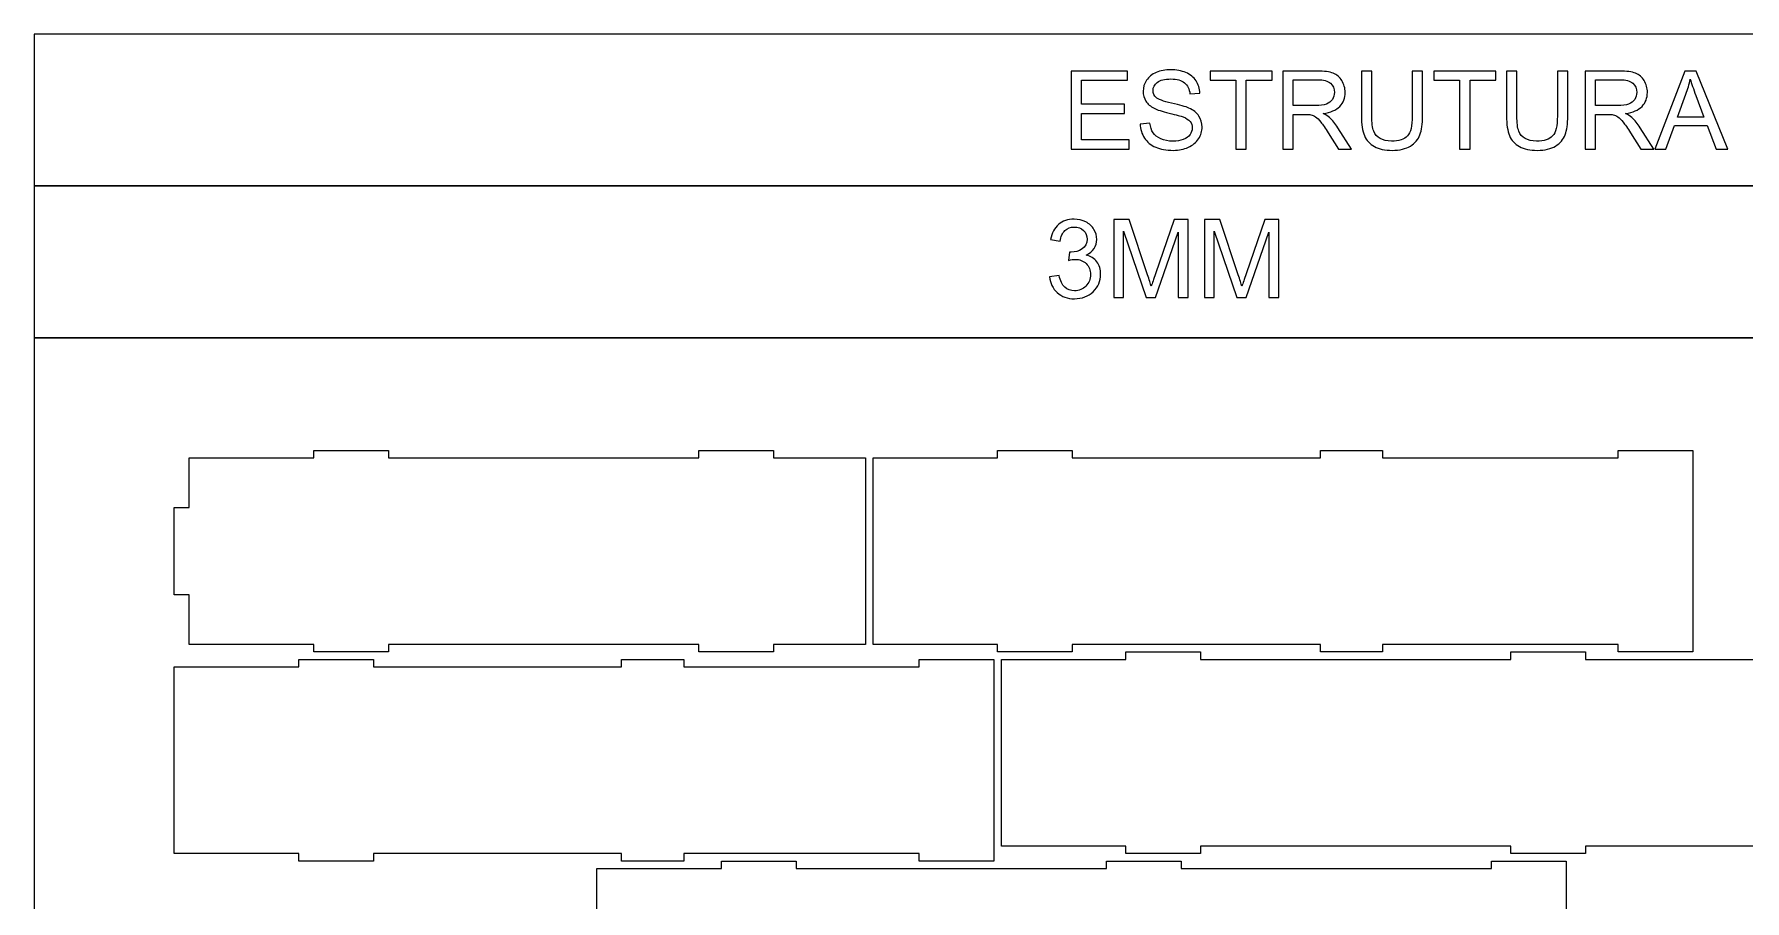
# Model space of a CAD drawing. Header units: millimetres. Extents: x -1108 to 1108, y -396 to 396.
# Drawn here: x 11 to 698, y 48 to 396 of the extents above; entities that cross this region are included whole.
import ezdxf

# ---------------------------------------------------------------- set-up
doc = ezdxf.new("R2010")
doc.units = ezdxf.units.MM
doc.header["$MEASUREMENT"] = 0
doc.layers.add('Camada 1', color=7, linetype='Continuous')

msp = doc.modelspace()

# ---------------------------------------------------------------- linework, layer by layer
at = {"layer": 'Camada 1', "color": 142, "lineweight": 20}
for points in [[(10.5829, 335.2795), (1107.8629, 335.2795), (1107.8629, 396.2405), (10.5829, 396.2405), (10.5829, 335.2795)], [(10.583, 274.3184), (921.5962, 274.3184), (921.5962, 335.2794), (10.583, 335.2794), (10.583, 274.3184)], [(10.583, -396.2406), (921.5962, -396.2406), (921.5962, 274.3184), (10.583, 274.3184), (10.583, -396.2406)]]:
    msp.add_lwpolyline(points, close=True, dxfattribs=at)
at = {"layer": 'Camada 1', "color": 142}
for points, knots in [([(427.2693, 350.1027), (427.2693, 350.1027), (427.2693, 381.4173), (427.2693, 381.4173), (427.2693, 381.4173), (427.2693, 381.4173), (449.8806, 381.4173), (449.8806, 381.4173), (449.8806, 381.4173), (449.8806, 381.4173), (449.8806, 377.7435), (449.8806, 377.7435), (449.8806, 377.7435), (449.8806, 377.7435), (431.4242, 377.7435), (431.4242, 377.7435), (431.4242, 377.7435), (431.4242, 377.7435), (431.4242, 368.1217), (431.4242, 368.1217), (431.4242, 368.1217), (431.4242, 368.1217), (448.6997, 368.1217), (448.6997, 368.1217), (448.6997, 368.1217), (448.6997, 368.1217), (448.6997, 364.4479), (448.6997, 364.4479), (448.6997, 364.4479), (448.6997, 364.4479), (431.4242, 364.4479), (431.4242, 364.4479), (431.4242, 364.4479), (431.4242, 364.4479), (431.4242, 353.7765), (431.4242, 353.7765), (431.4242, 353.7765), (431.4242, 353.7765), (450.6241, 353.7765), (450.6241, 353.7765), (450.6241, 353.7765), (450.6241, 353.7765), (450.6241, 350.1027), (450.6241, 350.1027), (450.6241, 350.1027), (450.6241, 350.1027), (427.2693, 350.1027), (427.2693, 350.1027)], [0, 0, 0, 0, 0.07692308, 0.07692308, 0.07692308, 0.07692308, 0.15384615, 0.15384615, 0.15384615, 0.15384615, 0.23076923, 0.23076923, 0.23076923, 0.23076923, 0.30769231, 0.30769231, 0.30769231, 0.30769231, 0.38461538, 0.38461538, 0.38461538, 0.38461538, 0.46153846, 0.46153846, 0.46153846, 0.46153846, 0.53846154, 0.53846154, 0.53846154, 0.53846154, 0.61538462, 0.61538462, 0.61538462, 0.61538462, 0.69230769, 0.69230769, 0.69230769, 0.69230769, 0.76923077, 0.76923077, 0.76923077, 0.76923077, 0.84615385, 0.84615385, 0.84615385, 0.84615385, 1, 1, 1, 1]), ([(454.9976, 360.1619), (454.9976, 360.1619), (458.8901, 360.5117), (458.8901, 360.5117), (458.8901, 360.5117), (459.0723, 358.9373), (459.5024, 357.6471), (460.1803, 356.6339), (460.1803, 356.6339), (460.8582, 355.628), (461.9078, 354.8116), (463.3292, 354.1847), (463.3292, 354.1847), (464.7506, 353.5651), (466.3543, 353.2517), (468.1329, 353.2517), (468.1329, 353.2517), (469.7146, 353.2517), (471.1069, 353.4849), (472.3169, 353.9587), (472.3169, 353.9587), (473.5269, 354.4325), (474.4235, 355.0813), (475.0139, 355.9049), (475.0139, 355.9049), (475.6043, 356.7286), (475.9032, 357.6252), (475.9032, 358.5874), (475.9032, 358.5874), (475.9032, 359.5641), (475.6189, 360.417), (475.0504, 361.1532), (475.0504, 361.1532), (474.4818, 361.8821), (473.5415, 362.4944), (472.2294, 362.9974), (472.2294, 362.9974), (471.3912, 363.3181), (469.5324, 363.8284), (466.6531, 364.5208), (466.6531, 364.5208), (463.7739, 365.2133), (461.7621, 365.8621), (460.6104, 366.4744), (460.6104, 366.4744), (459.1161, 367.2616), (458.0081, 368.2384), (457.2792, 369.3973), (457.2792, 369.3973), (456.543, 370.5563), (456.1785, 371.8611), (456.1785, 373.2971), (456.1785, 373.2971), (456.1785, 374.8862), (456.6304, 376.3659), (457.527, 377.7362), (457.527, 377.7362), (458.4236, 379.1139), (459.7284, 380.1563), (461.4559, 380.8706), (461.4559, 380.8706), (463.1762, 381.585), (465.0932, 381.9421), (467.1998, 381.9421), (467.1998, 381.9421), (469.5178, 381.9421), (471.5661, 381.5704), (473.3374, 380.8196), (473.3374, 380.8196), (475.1087, 380.0761), (476.4718, 378.9754), (477.4267, 377.5176), (477.4267, 377.5176), (478.3815, 376.067), (478.8918, 374.4196), (478.9647, 372.5827), (478.9647, 372.5827), (478.9647, 372.5827), (474.9848, 372.2766), (474.9848, 372.2766), (474.9848, 372.2766), (474.7734, 374.252), (474.0517, 375.7463), (472.8198, 376.7522), (472.8198, 376.7522), (471.588, 377.7654), (469.7657, 378.2684), (467.3602, 378.2684), (467.3602, 378.2684), (464.8527, 378.2684), (463.0231, 377.8091), (461.8787, 376.8907), (461.8787, 376.8907), (460.7343, 375.9722), (460.1584, 374.8643), (460.1584, 373.5668), (460.1584, 373.5668), (460.1584, 372.4443), (460.5666, 371.5185), (461.3757, 370.7896), (461.3757, 370.7896), (462.1775, 370.068), (464.255, 369.3172), (467.6226, 368.5591), (467.6226, 368.5591), (470.9902, 367.7937), (473.3009, 367.1304), (474.5547, 366.5618), (474.5547, 366.5618), (476.3697, 365.7236), (477.7182, 364.6666), (478.5856, 363.3764), (478.5856, 363.3764), (479.4531, 362.0935), (479.8831, 360.6138), (479.8831, 358.9373), (479.8831, 358.9373), (479.8831, 357.268), (479.4093, 355.7081), (478.4544, 354.2357), (478.4544, 354.2357), (477.4995, 352.7633), (476.1365, 351.6189), (474.3506, 350.8025), (474.3506, 350.8025), (472.5647, 349.9861), (470.5602, 349.5779), (468.3224, 349.5779), (468.3224, 349.5779), (465.4942, 349.5779), (463.1251, 349.9934), (461.2154, 350.817), (461.2154, 350.817), (459.2983, 351.6407), (457.804, 352.8799), (456.7179, 354.5419), (456.7179, 354.5419), (455.6245, 356.1965), (455.0559, 358.0699), (454.9976, 360.1619)], [0, 0, 0, 0, 0.02777778, 0.02777778, 0.02777778, 0.02777778, 0.05555556, 0.05555556, 0.05555556, 0.05555556, 0.08333333, 0.08333333, 0.08333333, 0.08333333, 0.11111111, 0.11111111, 0.11111111, 0.11111111, 0.13888889, 0.13888889, 0.13888889, 0.13888889, 0.16666667, 0.16666667, 0.16666667, 0.16666667, 0.19444444, 0.19444444, 0.19444444, 0.19444444, 0.22222222, 0.22222222, 0.22222222, 0.22222222, 0.25, 0.25, 0.25, 0.25, 0.27777778, 0.27777778, 0.27777778, 0.27777778, 0.30555556, 0.30555556, 0.30555556, 0.30555556, 0.33333333, 0.33333333, 0.33333333, 0.33333333, 0.36111111, 0.36111111, 0.36111111, 0.36111111, 0.38888889, 0.38888889, 0.38888889, 0.38888889, 0.41666667, 0.41666667, 0.41666667, 0.41666667, 0.44444444, 0.44444444, 0.44444444, 0.44444444, 0.47222222, 0.47222222, 0.47222222, 0.47222222, 0.5, 0.5, 0.5, 0.5, 0.52777778, 0.52777778, 0.52777778, 0.52777778, 0.55555556, 0.55555556, 0.55555556, 0.55555556, 0.58333333, 0.58333333, 0.58333333, 0.58333333, 0.61111111, 0.61111111, 0.61111111, 0.61111111, 0.63888889, 0.63888889, 0.63888889, 0.63888889, 0.66666667, 0.66666667, 0.66666667, 0.66666667, 0.69444444, 0.69444444, 0.69444444, 0.69444444, 0.72222222, 0.72222222, 0.72222222, 0.72222222, 0.75, 0.75, 0.75, 0.75, 0.77777778, 0.77777778, 0.77777778, 0.77777778, 0.80555556, 0.80555556, 0.80555556, 0.80555556, 0.83333333, 0.83333333, 0.83333333, 0.83333333, 0.86111111, 0.86111111, 0.86111111, 0.86111111, 0.88888889, 0.88888889, 0.88888889, 0.88888889, 0.91666667, 0.91666667, 0.91666667, 0.91666667, 0.94444444, 0.94444444, 0.94444444, 0.94444444, 1, 1, 1, 1]), ([(493.4849, 350.1027), (493.4849, 350.1027), (493.4849, 377.7435), (493.4849, 377.7435), (493.4849, 377.7435), (493.4849, 377.7435), (483.1633, 377.7435), (483.1633, 377.7435), (483.1633, 377.7435), (483.1633, 377.7435), (483.1633, 381.4173), (483.1633, 381.4173), (483.1633, 381.4173), (483.1633, 381.4173), (507.9613, 381.4173), (507.9613, 381.4173), (507.9613, 381.4173), (507.9613, 381.4173), (507.9613, 377.7435), (507.9613, 377.7435), (507.9613, 377.7435), (507.9613, 377.7435), (497.6398, 377.7435), (497.6398, 377.7435), (497.6398, 377.7435), (497.6398, 377.7435), (497.6398, 350.1027), (497.6398, 350.1027), (497.6398, 350.1027), (497.6398, 350.1027), (493.4849, 350.1027), (493.4849, 350.1027)], [0, 0, 0, 0, 0.11111111, 0.11111111, 0.11111111, 0.11111111, 0.22222222, 0.22222222, 0.22222222, 0.22222222, 0.33333333, 0.33333333, 0.33333333, 0.33333333, 0.44444444, 0.44444444, 0.44444444, 0.44444444, 0.55555556, 0.55555556, 0.55555556, 0.55555556, 0.66666667, 0.66666667, 0.66666667, 0.66666667, 0.77777778, 0.77777778, 0.77777778, 0.77777778, 1, 1, 1, 1]), ([(512.3276, 350.1027), (512.3276, 350.1027), (512.3276, 381.4173), (512.3276, 381.4173), (512.3276, 381.4173), (512.3276, 381.4173), (526.2063, 381.4173), (526.2063, 381.4173), (526.2063, 381.4173), (528.9981, 381.4173), (531.1193, 381.133), (532.5699, 380.5718), (532.5699, 380.5718), (534.0204, 380.0105), (535.1794, 379.0192), (536.0468, 377.5978), (536.0468, 377.5978), (536.9142, 376.1763), (537.3443, 374.6019), (537.3443, 372.8816), (537.3443, 372.8816), (537.3443, 370.6584), (536.6227, 368.785), (535.1867, 367.2616), (535.1867, 367.2616), (533.7507, 365.7381), (531.5348, 364.776), (528.5316, 364.3605), (528.5316, 364.3605), (529.6323, 363.8356), (530.4633, 363.3108), (531.0318, 362.8006), (531.0318, 362.8006), (532.2418, 361.6926), (533.3862, 360.3004), (534.4578, 358.6311), (534.4578, 358.6311), (534.4578, 358.6311), (539.8737, 350.1027), (539.8737, 350.1027), (539.8737, 350.1027), (539.8737, 350.1027), (534.6983, 350.1027), (534.6983, 350.1027), (534.6983, 350.1027), (534.6983, 350.1027), (530.558, 356.6193), (530.558, 356.6193), (530.558, 356.6193), (529.3553, 358.5072), (528.3567, 359.9432), (527.5767, 360.9418), (527.5767, 360.9418), (526.7895, 361.9404), (526.0897, 362.6329), (525.4701, 363.0338), (525.4701, 363.0338), (524.8578, 363.4274), (524.2237, 363.7044), (523.5822, 363.8648), (523.5822, 363.8648), (523.1157, 363.9596), (522.3503, 364.0106), (521.2788, 364.0106), (521.2788, 364.0106), (521.2788, 364.0106), (516.4825, 364.0106), (516.4825, 364.0106), (516.4825, 364.0106), (516.4825, 364.0106), (516.4825, 350.1027), (516.4825, 350.1027), (516.4825, 350.1027), (516.4825, 350.1027), (512.3276, 350.1027), (512.3276, 350.1027)], [0, 0, 0, 0, 0.05, 0.05, 0.05, 0.05, 0.1, 0.1, 0.1, 0.1, 0.15, 0.15, 0.15, 0.15, 0.2, 0.2, 0.2, 0.2, 0.25, 0.25, 0.25, 0.25, 0.3, 0.3, 0.3, 0.3, 0.35, 0.35, 0.35, 0.35, 0.4, 0.4, 0.4, 0.4, 0.45, 0.45, 0.45, 0.45, 0.5, 0.5, 0.5, 0.5, 0.55, 0.55, 0.55, 0.55, 0.6, 0.6, 0.6, 0.6, 0.65, 0.65, 0.65, 0.65, 0.7, 0.7, 0.7, 0.7, 0.75, 0.75, 0.75, 0.75, 0.8, 0.8, 0.8, 0.8, 0.85, 0.85, 0.85, 0.85, 0.9, 0.9, 0.9, 0.9, 1, 1, 1, 1]), ([(564.3364, 381.4173), (564.3364, 381.4173), (568.4913, 381.4173), (568.4913, 381.4173), (568.4913, 381.4173), (568.4913, 381.4173), (568.4913, 363.3327), (568.4913, 363.3327), (568.4913, 363.3327), (568.4913, 360.1837), (568.1341, 357.6835), (567.427, 355.8321), (567.427, 355.8321), (566.7127, 353.9879), (565.4298, 352.479), (563.5783, 351.32), (563.5783, 351.32), (561.7195, 350.161), (559.2922, 349.5779), (556.2745, 349.5779), (556.2745, 349.5779), (553.3515, 349.5779), (550.9533, 350.0808), (549.0946, 351.094), (549.0946, 351.094), (547.2285, 352.1072), (545.9019, 353.5651), (545.1073, 355.4822), (545.1073, 355.4822), (544.3128, 357.3992), (543.9119, 360.0161), (543.9119, 363.3327), (543.9119, 363.3327), (543.9119, 363.3327), (543.9119, 381.4173), (543.9119, 381.4173), (543.9119, 381.4173), (543.9119, 381.4173), (548.0668, 381.4173), (548.0668, 381.4173), (548.0668, 381.4173), (548.0668, 381.4173), (548.0668, 363.34), (548.0668, 363.34), (548.0668, 363.34), (548.0668, 360.6211), (548.3219, 358.6093), (548.8249, 357.3263), (548.8249, 357.3263), (549.3278, 356.0361), (550.1879, 355.0375), (551.4198, 354.345), (551.4198, 354.345), (552.6444, 353.6453), (554.146, 353.2954), (555.9173, 353.2954), (555.9173, 353.2954), (558.9496, 353.2954), (561.1145, 353.9879), (562.4047, 355.3655), (562.4047, 355.3655), (563.6949, 356.7505), (564.3364, 359.4038), (564.3364, 363.34), (564.3364, 363.34), (564.3364, 363.34), (564.3364, 381.4173), (564.3364, 381.4173)], [0, 0, 0, 0, 0.05555556, 0.05555556, 0.05555556, 0.05555556, 0.11111111, 0.11111111, 0.11111111, 0.11111111, 0.16666667, 0.16666667, 0.16666667, 0.16666667, 0.22222222, 0.22222222, 0.22222222, 0.22222222, 0.27777778, 0.27777778, 0.27777778, 0.27777778, 0.33333333, 0.33333333, 0.33333333, 0.33333333, 0.38888889, 0.38888889, 0.38888889, 0.38888889, 0.44444444, 0.44444444, 0.44444444, 0.44444444, 0.5, 0.5, 0.5, 0.5, 0.55555556, 0.55555556, 0.55555556, 0.55555556, 0.61111111, 0.61111111, 0.61111111, 0.61111111, 0.66666667, 0.66666667, 0.66666667, 0.66666667, 0.72222222, 0.72222222, 0.72222222, 0.72222222, 0.77777778, 0.77777778, 0.77777778, 0.77777778, 0.83333333, 0.83333333, 0.83333333, 0.83333333, 0.88888889, 0.88888889, 0.88888889, 0.88888889, 1, 1, 1, 1]), ([(583.3686, 350.1027), (583.3686, 350.1027), (583.3686, 377.7435), (583.3686, 377.7435), (583.3686, 377.7435), (583.3686, 377.7435), (573.047, 377.7435), (573.047, 377.7435), (573.047, 377.7435), (573.047, 377.7435), (573.047, 381.4173), (573.047, 381.4173), (573.047, 381.4173), (573.047, 381.4173), (597.845, 381.4173), (597.845, 381.4173), (597.845, 381.4173), (597.845, 381.4173), (597.845, 377.7435), (597.845, 377.7435), (597.845, 377.7435), (597.845, 377.7435), (587.5235, 377.7435), (587.5235, 377.7435), (587.5235, 377.7435), (587.5235, 377.7435), (587.5235, 350.1027), (587.5235, 350.1027), (587.5235, 350.1027), (587.5235, 350.1027), (583.3686, 350.1027), (583.3686, 350.1027)], [0, 0, 0, 0, 0.11111111, 0.11111111, 0.11111111, 0.11111111, 0.22222222, 0.22222222, 0.22222222, 0.22222222, 0.33333333, 0.33333333, 0.33333333, 0.33333333, 0.44444444, 0.44444444, 0.44444444, 0.44444444, 0.55555556, 0.55555556, 0.55555556, 0.55555556, 0.66666667, 0.66666667, 0.66666667, 0.66666667, 0.77777778, 0.77777778, 0.77777778, 0.77777778, 1, 1, 1, 1]), ([(622.6358, 381.4173), (622.6358, 381.4173), (626.7907, 381.4173), (626.7907, 381.4173), (626.7907, 381.4173), (626.7907, 381.4173), (626.7907, 363.3327), (626.7907, 363.3327), (626.7907, 363.3327), (626.7907, 360.1837), (626.4335, 357.6835), (625.7264, 355.8321), (625.7264, 355.8321), (625.0121, 353.9879), (623.7292, 352.479), (621.8777, 351.32), (621.8777, 351.32), (620.0189, 350.161), (617.5916, 349.5779), (614.5739, 349.5779), (614.5739, 349.5779), (611.6509, 349.5779), (609.2527, 350.0808), (607.394, 351.094), (607.394, 351.094), (605.5279, 352.1072), (604.2013, 353.5651), (603.4067, 355.4822), (603.4067, 355.4822), (602.6122, 357.3992), (602.2113, 360.0161), (602.2113, 363.3327), (602.2113, 363.3327), (602.2113, 363.3327), (602.2113, 381.4173), (602.2113, 381.4173), (602.2113, 381.4173), (602.2113, 381.4173), (606.3662, 381.4173), (606.3662, 381.4173), (606.3662, 381.4173), (606.3662, 381.4173), (606.3662, 363.34), (606.3662, 363.34), (606.3662, 363.34), (606.3662, 360.6211), (606.6213, 358.6093), (607.1243, 357.3263), (607.1243, 357.3263), (607.6272, 356.0361), (608.4873, 355.0375), (609.7192, 354.345), (609.7192, 354.345), (610.9438, 353.6453), (612.4454, 353.2954), (614.2167, 353.2954), (614.2167, 353.2954), (617.249, 353.2954), (619.4139, 353.9879), (620.7041, 355.3655), (620.7041, 355.3655), (621.9943, 356.7505), (622.6358, 359.4038), (622.6358, 363.34), (622.6358, 363.34), (622.6358, 363.34), (622.6358, 381.4173), (622.6358, 381.4173)], [0, 0, 0, 0, 0.05555556, 0.05555556, 0.05555556, 0.05555556, 0.11111111, 0.11111111, 0.11111111, 0.11111111, 0.16666667, 0.16666667, 0.16666667, 0.16666667, 0.22222222, 0.22222222, 0.22222222, 0.22222222, 0.27777778, 0.27777778, 0.27777778, 0.27777778, 0.33333333, 0.33333333, 0.33333333, 0.33333333, 0.38888889, 0.38888889, 0.38888889, 0.38888889, 0.44444444, 0.44444444, 0.44444444, 0.44444444, 0.5, 0.5, 0.5, 0.5, 0.55555556, 0.55555556, 0.55555556, 0.55555556, 0.61111111, 0.61111111, 0.61111111, 0.61111111, 0.66666667, 0.66666667, 0.66666667, 0.66666667, 0.72222222, 0.72222222, 0.72222222, 0.72222222, 0.77777778, 0.77777778, 0.77777778, 0.77777778, 0.83333333, 0.83333333, 0.83333333, 0.83333333, 0.88888889, 0.88888889, 0.88888889, 0.88888889, 1, 1, 1, 1]), ([(633.7956, 350.1027), (633.7956, 350.1027), (633.7956, 381.4173), (633.7956, 381.4173), (633.7956, 381.4173), (633.7956, 381.4173), (647.6743, 381.4173), (647.6743, 381.4173), (647.6743, 381.4173), (650.4661, 381.4173), (652.5873, 381.133), (654.0379, 380.5718), (654.0379, 380.5718), (655.4884, 380.0105), (656.6474, 379.0192), (657.5148, 377.5978), (657.5148, 377.5978), (658.3822, 376.1763), (658.8123, 374.6019), (658.8123, 372.8816), (658.8123, 372.8816), (658.8123, 370.6584), (658.0907, 368.785), (656.6547, 367.2616), (656.6547, 367.2616), (655.2187, 365.7381), (653.0028, 364.776), (649.9996, 364.3605), (649.9996, 364.3605), (651.1003, 363.8356), (651.9313, 363.3108), (652.4998, 362.8006), (652.4998, 362.8006), (653.7098, 361.6926), (654.8542, 360.3004), (655.9258, 358.6311), (655.9258, 358.6311), (655.9258, 358.6311), (661.3417, 350.1027), (661.3417, 350.1027), (661.3417, 350.1027), (661.3417, 350.1027), (656.1663, 350.1027), (656.1663, 350.1027), (656.1663, 350.1027), (656.1663, 350.1027), (652.026, 356.6193), (652.026, 356.6193), (652.026, 356.6193), (650.8233, 358.5072), (649.8247, 359.9432), (649.0447, 360.9418), (649.0447, 360.9418), (648.2575, 361.9404), (647.5577, 362.6329), (646.9381, 363.0338), (646.9381, 363.0338), (646.3258, 363.4274), (645.6917, 363.7044), (645.0502, 363.8648), (645.0502, 363.8648), (644.5837, 363.9596), (643.8183, 364.0106), (642.7468, 364.0106), (642.7468, 364.0106), (642.7468, 364.0106), (637.9505, 364.0106), (637.9505, 364.0106), (637.9505, 364.0106), (637.9505, 364.0106), (637.9505, 350.1027), (637.9505, 350.1027), (637.9505, 350.1027), (637.9505, 350.1027), (633.7956, 350.1027), (633.7956, 350.1027)], [0, 0, 0, 0, 0.05, 0.05, 0.05, 0.05, 0.1, 0.1, 0.1, 0.1, 0.15, 0.15, 0.15, 0.15, 0.2, 0.2, 0.2, 0.2, 0.25, 0.25, 0.25, 0.25, 0.3, 0.3, 0.3, 0.3, 0.35, 0.35, 0.35, 0.35, 0.4, 0.4, 0.4, 0.4, 0.45, 0.45, 0.45, 0.45, 0.5, 0.5, 0.5, 0.5, 0.55, 0.55, 0.55, 0.55, 0.6, 0.6, 0.6, 0.6, 0.65, 0.65, 0.65, 0.65, 0.7, 0.7, 0.7, 0.7, 0.75, 0.75, 0.75, 0.75, 0.8, 0.8, 0.8, 0.8, 0.85, 0.85, 0.85, 0.85, 0.9, 0.9, 0.9, 0.9, 1, 1, 1, 1]), ([(661.8592, 350.1027), (661.8592, 350.1027), (673.8719, 381.4173), (673.8719, 381.4173), (673.8719, 381.4173), (673.8719, 381.4173), (678.4277, 381.4173), (678.4277, 381.4173), (678.4277, 381.4173), (678.4277, 381.4173), (691.1766, 350.1027), (691.1766, 350.1027), (691.1766, 350.1027), (691.1766, 350.1027), (686.4604, 350.1027), (686.4604, 350.1027), (686.4604, 350.1027), (686.4604, 350.1027), (682.8377, 359.5933), (682.8377, 359.5933), (682.8377, 359.5933), (682.8377, 359.5933), (669.6514, 359.5933), (669.6514, 359.5933), (669.6514, 359.5933), (669.6514, 359.5933), (666.2546, 350.1027), (666.2546, 350.1027), (666.2546, 350.1027), (666.2546, 350.1027), (661.8592, 350.1027), (661.8592, 350.1027)], [0, 0, 0, 0, 0.11111111, 0.11111111, 0.11111111, 0.11111111, 0.22222222, 0.22222222, 0.22222222, 0.22222222, 0.33333333, 0.33333333, 0.33333333, 0.33333333, 0.44444444, 0.44444444, 0.44444444, 0.44444444, 0.55555556, 0.55555556, 0.55555556, 0.55555556, 0.66666667, 0.66666667, 0.66666667, 0.66666667, 0.77777778, 0.77777778, 0.77777778, 0.77777778, 1, 1, 1, 1]), ([(670.8687, 362.9609), (670.8687, 362.9609), (681.5402, 362.9609), (681.5402, 362.9609), (681.5402, 362.9609), (681.5402, 362.9609), (678.2746, 371.6424), (678.2746, 371.6424), (678.2746, 371.6424), (677.2905, 374.2811), (676.547, 376.4606), (676.0295, 378.1809), (676.0295, 378.1809), (675.5994, 376.1399), (675.0236, 374.1354), (674.3019, 372.1527), (674.3019, 372.1527), (674.3019, 372.1527), (670.8687, 362.9609), (670.8687, 362.9609)], [0, 0, 0, 0, 0.16666667, 0.16666667, 0.16666667, 0.16666667, 0.33333333, 0.33333333, 0.33333333, 0.33333333, 0.5, 0.5, 0.5, 0.5, 0.66666667, 0.66666667, 0.66666667, 0.66666667, 1, 1, 1, 1]), ([(516.4825, 367.5969), (516.4825, 367.5969), (525.3754, 367.5969), (525.3754, 367.5969), (525.3754, 367.5969), (527.2706, 367.5969), (528.743, 367.7937), (529.8072, 368.1873), (529.8072, 368.1873), (530.8715, 368.5737), (531.6806, 369.2005), (532.2273, 370.068), (532.2273, 370.068), (532.7812, 370.9281), (533.0582, 371.8611), (533.0582, 372.8743), (533.0582, 372.8743), (533.0582, 374.354), (532.5261, 375.5786), (531.4546, 376.5335), (531.4546, 376.5335), (530.3831, 377.4884), (528.692, 377.9622), (526.3813, 377.9622), (526.3813, 377.9622), (526.3813, 377.9622), (516.4825, 377.9622), (516.4825, 377.9622), (516.4825, 377.9622), (516.4825, 377.9622), (516.4825, 367.5969), (516.4825, 367.5969)], [0, 0, 0, 0, 0.11111111, 0.11111111, 0.11111111, 0.11111111, 0.22222222, 0.22222222, 0.22222222, 0.22222222, 0.33333333, 0.33333333, 0.33333333, 0.33333333, 0.44444444, 0.44444444, 0.44444444, 0.44444444, 0.55555556, 0.55555556, 0.55555556, 0.55555556, 0.66666667, 0.66666667, 0.66666667, 0.66666667, 0.77777778, 0.77777778, 0.77777778, 0.77777778, 1, 1, 1, 1]), ([(637.9505, 367.5969), (637.9505, 367.5969), (646.8434, 367.5969), (646.8434, 367.5969), (646.8434, 367.5969), (648.7386, 367.5969), (650.211, 367.7937), (651.2752, 368.1873), (651.2752, 368.1873), (652.3395, 368.5737), (653.1486, 369.2005), (653.6953, 370.068), (653.6953, 370.068), (654.2492, 370.9281), (654.5262, 371.8611), (654.5262, 372.8743), (654.5262, 372.8743), (654.5262, 374.354), (653.9941, 375.5786), (652.9226, 376.5335), (652.9226, 376.5335), (651.8511, 377.4884), (650.16, 377.9622), (647.8493, 377.9622), (647.8493, 377.9622), (647.8493, 377.9622), (637.9505, 377.9622), (637.9505, 377.9622), (637.9505, 377.9622), (637.9505, 377.9622), (637.9505, 367.5969), (637.9505, 367.5969)], [0, 0, 0, 0, 0.11111111, 0.11111111, 0.11111111, 0.11111111, 0.22222222, 0.22222222, 0.22222222, 0.22222222, 0.33333333, 0.33333333, 0.33333333, 0.33333333, 0.44444444, 0.44444444, 0.44444444, 0.44444444, 0.55555556, 0.55555556, 0.55555556, 0.55555556, 0.66666667, 0.66666667, 0.66666667, 0.66666667, 0.77777778, 0.77777778, 0.77777778, 0.77777778, 1, 1, 1, 1]), ([(418.5855, 298.7853), (418.5855, 298.7853), (422.4342, 299.3102), (422.4342, 299.3102), (422.4342, 299.3102), (422.8789, 297.1234), (423.6224, 295.5489), (424.6793, 294.5867), (424.6793, 294.5867), (425.7362, 293.6246), (427.0337, 293.1435), (428.5718, 293.1435), (428.5718, 293.1435), (430.3941, 293.1435), (431.9321, 293.7703), (433.1713, 295.0241), (433.1713, 295.0241), (434.4105, 296.2778), (435.03, 297.8305), (435.03, 299.6819), (435.03, 299.6819), (435.03, 301.4459), (434.4542, 302.9038), (433.2952, 304.0555), (433.2952, 304.0555), (432.1435, 305.1999), (430.6784, 305.7757), (428.8925, 305.7757), (428.8925, 305.7757), (428.1636, 305.7757), (427.2597, 305.63), (426.1736, 305.3457), (426.1736, 305.3457), (426.1736, 305.3457), (426.6037, 308.7133), (426.6037, 308.7133), (426.6037, 308.7133), (426.8588, 308.6841), (427.0702, 308.6696), (427.2233, 308.6696), (427.2233, 308.6696), (428.8706, 308.6696), (430.3431, 309.0996), (431.6624, 309.9525), (431.6624, 309.9525), (432.9745, 310.8053), (433.6305, 312.1174), (433.6305, 313.8887), (433.6305, 313.8887), (433.6305, 315.2955), (433.1494, 316.4618), (432.1945, 317.3875), (432.1945, 317.3875), (431.2396, 318.3132), (430.0077, 318.7725), (428.4989, 318.7725), (428.4989, 318.7725), (426.9973, 318.7725), (425.7508, 318.2987), (424.7522, 317.3511), (424.7522, 317.3511), (423.7536, 316.4035), (423.1121, 314.9821), (422.8278, 313.0869), (422.8278, 313.0869), (422.8278, 313.0869), (418.9791, 313.7866), (418.9791, 313.7866), (418.9791, 313.7866), (419.4529, 316.367), (420.5171, 318.3716), (422.1864, 319.793), (422.1864, 319.793), (423.8483, 321.2144), (425.9258, 321.9214), (428.4041, 321.9214), (428.4041, 321.9214), (430.1098, 321.9214), (431.6843, 321.557), (433.1203, 320.8207), (433.1203, 320.8207), (434.5635, 320.0918), (435.6642, 319.0932), (436.4223, 317.8322), (436.4223, 317.8322), (437.1877, 316.5638), (437.5667, 315.2226), (437.5667, 313.8012), (437.5667, 313.8012), (437.5667, 312.4527), (437.2022, 311.2281), (436.4806, 310.1201), (436.4806, 310.1201), (435.7517, 309.0122), (434.6729, 308.1302), (433.2515, 307.4741), (433.2515, 307.4741), (435.1029, 307.0514), (436.5389, 306.1621), (437.5667, 304.8136), (437.5667, 304.8136), (438.5872, 303.4723), (439.0974, 301.7812), (439.0974, 299.7621), (439.0974, 299.7621), (439.0974, 297.0286), (438.0988, 294.7034), (436.1088, 292.8009), (436.1088, 292.8009), (434.1116, 290.8984), (431.5895, 289.9508), (428.5426, 289.9508), (428.5426, 289.9508), (425.7946, 289.9508), (423.513, 290.7745), (421.698, 292.4145), (421.698, 292.4145), (419.8757, 294.0546), (418.8406, 296.1758), (418.5855, 298.7853)], [0, 0, 0, 0, 0.03225806, 0.03225806, 0.03225806, 0.03225806, 0.06451613, 0.06451613, 0.06451613, 0.06451613, 0.09677419, 0.09677419, 0.09677419, 0.09677419, 0.12903226, 0.12903226, 0.12903226, 0.12903226, 0.16129032, 0.16129032, 0.16129032, 0.16129032, 0.19354839, 0.19354839, 0.19354839, 0.19354839, 0.22580645, 0.22580645, 0.22580645, 0.22580645, 0.25806452, 0.25806452, 0.25806452, 0.25806452, 0.29032258, 0.29032258, 0.29032258, 0.29032258, 0.32258065, 0.32258065, 0.32258065, 0.32258065, 0.35483871, 0.35483871, 0.35483871, 0.35483871, 0.38709677, 0.38709677, 0.38709677, 0.38709677, 0.41935484, 0.41935484, 0.41935484, 0.41935484, 0.4516129, 0.4516129, 0.4516129, 0.4516129, 0.48387097, 0.48387097, 0.48387097, 0.48387097, 0.51612903, 0.51612903, 0.51612903, 0.51612903, 0.5483871, 0.5483871, 0.5483871, 0.5483871, 0.58064516, 0.58064516, 0.58064516, 0.58064516, 0.61290323, 0.61290323, 0.61290323, 0.61290323, 0.64516129, 0.64516129, 0.64516129, 0.64516129, 0.67741935, 0.67741935, 0.67741935, 0.67741935, 0.70967742, 0.70967742, 0.70967742, 0.70967742, 0.74193548, 0.74193548, 0.74193548, 0.74193548, 0.77419355, 0.77419355, 0.77419355, 0.77419355, 0.80645161, 0.80645161, 0.80645161, 0.80645161, 0.83870968, 0.83870968, 0.83870968, 0.83870968, 0.87096774, 0.87096774, 0.87096774, 0.87096774, 0.90322581, 0.90322581, 0.90322581, 0.90322581, 0.93548387, 0.93548387, 0.93548387, 0.93548387, 1, 1, 1, 1]), ([(444.353, 290.4756), (444.353, 290.4756), (444.353, 321.7902), (444.353, 321.7902), (444.353, 321.7902), (444.353, 321.7902), (450.5634, 321.7902), (450.5634, 321.7902), (450.5634, 321.7902), (450.5634, 321.7902), (457.9693, 299.6236), (457.9693, 299.6236), (457.9693, 299.6236), (458.6545, 297.5608), (459.1501, 296.0154), (459.4636, 294.9876), (459.4636, 294.9876), (459.8208, 296.1248), (460.382, 297.8013), (461.1401, 300.0099), (461.1401, 300.0099), (461.1401, 300.0099), (468.6772, 321.7902), (468.6772, 321.7902), (468.6772, 321.7902), (468.6772, 321.7902), (474.2243, 321.7902), (474.2243, 321.7902), (474.2243, 321.7902), (474.2243, 321.7902), (474.2243, 290.4756), (474.2243, 290.4756), (474.2243, 290.4756), (474.2243, 290.4756), (470.2444, 290.4756), (470.2444, 290.4756), (470.2444, 290.4756), (470.2444, 290.4756), (470.2444, 316.6732), (470.2444, 316.6732), (470.2444, 316.6732), (470.2444, 316.6732), (461.1037, 290.4756), (461.1037, 290.4756), (461.1037, 290.4756), (461.1037, 290.4756), (457.3716, 290.4756), (457.3716, 290.4756), (457.3716, 290.4756), (457.3716, 290.4756), (448.3329, 317.1543), (448.3329, 317.1543), (448.3329, 317.1543), (448.3329, 317.1543), (448.3329, 290.4756), (448.3329, 290.4756), (448.3329, 290.4756), (448.3329, 290.4756), (444.353, 290.4756), (444.353, 290.4756)], [0, 0, 0, 0, 0.0625, 0.0625, 0.0625, 0.0625, 0.125, 0.125, 0.125, 0.125, 0.1875, 0.1875, 0.1875, 0.1875, 0.25, 0.25, 0.25, 0.25, 0.3125, 0.3125, 0.3125, 0.3125, 0.375, 0.375, 0.375, 0.375, 0.4375, 0.4375, 0.4375, 0.4375, 0.5, 0.5, 0.5, 0.5, 0.5625, 0.5625, 0.5625, 0.5625, 0.625, 0.625, 0.625, 0.625, 0.6875, 0.6875, 0.6875, 0.6875, 0.75, 0.75, 0.75, 0.75, 0.8125, 0.8125, 0.8125, 0.8125, 0.875, 0.875, 0.875, 0.875, 1, 1, 1, 1]), ([(480.7847, 290.4756), (480.7847, 290.4756), (480.7847, 321.7902), (480.7847, 321.7902), (480.7847, 321.7902), (480.7847, 321.7902), (486.9951, 321.7902), (486.9951, 321.7902), (486.9951, 321.7902), (486.9951, 321.7902), (494.401, 299.6236), (494.401, 299.6236), (494.401, 299.6236), (495.0862, 297.5608), (495.5818, 296.0154), (495.8953, 294.9876), (495.8953, 294.9876), (496.2525, 296.1248), (496.8137, 297.8013), (497.5718, 300.0099), (497.5718, 300.0099), (497.5718, 300.0099), (505.1089, 321.7902), (505.1089, 321.7902), (505.1089, 321.7902), (505.1089, 321.7902), (510.656, 321.7902), (510.656, 321.7902), (510.656, 321.7902), (510.656, 321.7902), (510.656, 290.4756), (510.656, 290.4756), (510.656, 290.4756), (510.656, 290.4756), (506.6761, 290.4756), (506.6761, 290.4756), (506.6761, 290.4756), (506.6761, 290.4756), (506.6761, 316.6732), (506.6761, 316.6732), (506.6761, 316.6732), (506.6761, 316.6732), (497.5354, 290.4756), (497.5354, 290.4756), (497.5354, 290.4756), (497.5354, 290.4756), (493.8033, 290.4756), (493.8033, 290.4756), (493.8033, 290.4756), (493.8033, 290.4756), (484.7646, 317.1543), (484.7646, 317.1543), (484.7646, 317.1543), (484.7646, 317.1543), (484.7646, 290.4756), (484.7646, 290.4756), (484.7646, 290.4756), (484.7646, 290.4756), (480.7847, 290.4756), (480.7847, 290.4756)], [0, 0, 0, 0, 0.0625, 0.0625, 0.0625, 0.0625, 0.125, 0.125, 0.125, 0.125, 0.1875, 0.1875, 0.1875, 0.1875, 0.25, 0.25, 0.25, 0.25, 0.3125, 0.3125, 0.3125, 0.3125, 0.375, 0.375, 0.375, 0.375, 0.4375, 0.4375, 0.4375, 0.4375, 0.5, 0.5, 0.5, 0.5, 0.5625, 0.5625, 0.5625, 0.5625, 0.625, 0.625, 0.625, 0.625, 0.6875, 0.6875, 0.6875, 0.6875, 0.75, 0.75, 0.75, 0.75, 0.8125, 0.8125, 0.8125, 0.8125, 0.875, 0.875, 0.875, 0.875, 1, 1, 1, 1])]:
    msp.add_open_spline(points, degree=3, knots=knots, dxfattribs=at)
at = {"layer": 'Camada 1', "color": 250, "lineweight": 20}
for points in [[(152.8846, 151.0352), (152.8846, 151.0352), (277.618, 151.0352), (277.618, 151.0352), (277.618, 151.0352), (277.618, 151.0352), (277.618, 148.0352), (277.618, 148.0352), (277.618, 148.0352), (277.618, 148.0352), (307.6179, 148.0352), (307.6179, 148.0352), (307.6179, 148.0352), (307.6179, 148.0352), (307.6179, 151.0352), (307.6179, 151.0352), (307.6179, 151.0352), (307.6179, 151.0352), (344.6648, 151.0352), (344.6648, 151.0352), (344.6648, 151.0352), (344.6648, 151.0352), (344.6648, 226.0351), (344.6648, 226.0351), (344.6648, 226.0351), (344.6648, 226.0351), (307.6179, 226.0351), (307.6179, 226.0351), (307.6179, 226.0351), (307.6179, 226.0351), (307.6179, 229.0351), (307.6179, 229.0351), (307.6179, 229.0351), (307.6179, 229.0351), (277.618, 229.0351), (277.618, 229.0351), (277.618, 229.0351), (277.618, 229.0351), (277.618, 226.0351), (277.618, 226.0351), (277.618, 226.0351), (277.618, 226.0351), (152.8846, 226.0351), (152.8846, 226.0351), (152.8846, 226.0351), (152.8846, 226.0351), (152.8846, 229.0351), (152.8846, 229.0351), (152.8846, 229.0351), (152.8846, 229.0351), (122.8847, 229.0351), (122.8847, 229.0351), (122.8847, 229.0351), (122.8847, 229.0351), (122.8847, 226.0351), (122.8847, 226.0351), (122.8847, 226.0351), (122.8847, 226.0351), (72.8847, 226.0351), (72.8847, 226.0351), (72.8847, 226.0351), (72.8847, 226.0351), (72.8847, 206.0351), (72.8847, 206.0351), (72.8847, 206.0351), (72.8847, 206.0351), (66.8847, 206.0351), (66.8847, 206.0351), (66.8847, 206.0351), (66.8847, 206.0351), (66.8847, 171.0352), (66.8847, 171.0352), (66.8847, 171.0352), (66.8847, 171.0352), (72.8847, 171.0352), (72.8847, 171.0352), (72.8847, 171.0352), (72.8847, 171.0352), (72.8847, 151.0352), (72.8847, 151.0352), (72.8847, 151.0352), (72.8847, 151.0352), (122.8847, 151.0352), (122.8847, 151.0352), (122.8847, 151.0352), (122.8847, 151.0352), (122.8847, 148.0352), (122.8847, 148.0352), (122.8847, 148.0352), (122.8847, 148.0352), (152.8846, 148.0352), (152.8846, 148.0352), (152.8846, 148.0352), (152.8846, 148.0352), (152.8846, 151.0352), (152.8846, 151.0352)], [(427.6647, 151.0352), (427.6647, 151.0352), (527.3981, 151.0352), (527.3981, 151.0352), (527.3981, 151.0352), (527.3981, 151.0352), (527.3981, 148.0352), (527.3981, 148.0352), (527.3981, 148.0352), (527.3981, 148.0352), (552.398, 148.0352), (552.398, 148.0352), (552.398, 148.0352), (552.398, 148.0352), (552.398, 151.0352), (552.398, 151.0352), (552.398, 151.0352), (552.398, 151.0352), (647.0182, 151.0352), (647.0182, 151.0352), (647.0182, 151.0352), (647.0182, 151.0352), (647.0182, 148.0352), (647.0182, 148.0352), (647.0182, 148.0352), (647.0182, 148.0352), (677.0182, 148.0352), (677.0182, 148.0352), (677.0182, 148.0352), (677.0182, 148.0352), (677.0182, 229.0351), (677.0182, 229.0351), (677.0182, 229.0351), (677.0182, 229.0351), (647.0182, 229.0351), (647.0182, 229.0351), (647.0182, 229.0351), (647.0182, 229.0351), (647.0182, 226.0351), (647.0182, 226.0351), (647.0182, 226.0351), (647.0182, 226.0351), (552.398, 226.0351), (552.398, 226.0351), (552.398, 226.0351), (552.398, 226.0351), (552.398, 229.0351), (552.398, 229.0351), (552.398, 229.0351), (552.398, 229.0351), (527.3981, 229.0351), (527.3981, 229.0351), (527.3981, 229.0351), (527.3981, 229.0351), (527.3981, 226.0351), (527.3981, 226.0351), (527.3981, 226.0351), (527.3981, 226.0351), (427.6647, 226.0351), (427.6647, 226.0351), (427.6647, 226.0351), (427.6647, 226.0351), (427.6647, 229.0351), (427.6647, 229.0351), (427.6647, 229.0351), (427.6647, 229.0351), (397.6647, 229.0351), (397.6647, 229.0351), (397.6647, 229.0351), (397.6647, 229.0351), (397.6647, 226.0351), (397.6647, 226.0351), (397.6647, 226.0351), (397.6647, 226.0351), (347.6648, 226.0351), (347.6648, 226.0351), (347.6648, 226.0351), (347.6648, 226.0351), (347.6648, 151.0352), (347.6648, 151.0352), (347.6648, 151.0352), (347.6648, 151.0352), (397.6647, 151.0352), (397.6647, 151.0352), (397.6647, 151.0352), (397.6647, 151.0352), (397.6647, 148.0352), (397.6647, 148.0352), (397.6647, 148.0352), (397.6647, 148.0352), (427.6647, 148.0352), (427.6647, 148.0352), (427.6647, 148.0352), (427.6647, 148.0352), (427.6647, 151.0352), (427.6647, 151.0352)], [(146.8846, 67.0353), (146.8846, 67.0353), (246.618, 67.0353), (246.618, 67.0353), (246.618, 67.0353), (246.618, 67.0353), (246.618, 64.0353), (246.618, 64.0353), (246.618, 64.0353), (246.618, 64.0353), (271.6179, 64.0353), (271.6179, 64.0353), (271.6179, 64.0353), (271.6179, 64.0353), (271.6179, 67.0353), (271.6179, 67.0353), (271.6179, 67.0353), (271.6179, 67.0353), (366.2381, 67.0353), (366.2381, 67.0353), (366.2381, 67.0353), (366.2381, 67.0353), (366.2381, 64.0353), (366.2381, 64.0353), (366.2381, 64.0353), (366.2381, 64.0353), (396.2381, 64.0353), (396.2381, 64.0353), (396.2381, 64.0353), (396.2381, 64.0353), (396.2381, 145.0352), (396.2381, 145.0352), (396.2381, 145.0352), (396.2381, 145.0352), (366.2381, 145.0352), (366.2381, 145.0352), (366.2381, 145.0352), (366.2381, 145.0352), (366.2381, 142.0352), (366.2381, 142.0352), (366.2381, 142.0352), (366.2381, 142.0352), (271.6179, 142.0352), (271.6179, 142.0352), (271.6179, 142.0352), (271.6179, 142.0352), (271.6179, 145.0352), (271.6179, 145.0352), (271.6179, 145.0352), (271.6179, 145.0352), (246.618, 145.0352), (246.618, 145.0352), (246.618, 145.0352), (246.618, 145.0352), (246.618, 142.0352), (246.618, 142.0352), (246.618, 142.0352), (246.618, 142.0352), (146.8846, 142.0352), (146.8846, 142.0352), (146.8846, 142.0352), (146.8846, 142.0352), (146.8846, 145.0352), (146.8846, 145.0352), (146.8846, 145.0352), (146.8846, 145.0352), (116.8846, 145.0352), (116.8846, 145.0352), (116.8846, 145.0352), (116.8846, 145.0352), (116.8846, 142.0352), (116.8846, 142.0352), (116.8846, 142.0352), (116.8846, 142.0352), (66.8847, 142.0352), (66.8847, 142.0352), (66.8847, 142.0352), (66.8847, 142.0352), (66.8847, 67.0353), (66.8847, 67.0353), (66.8847, 67.0353), (66.8847, 67.0353), (116.8846, 67.0353), (116.8846, 67.0353), (116.8846, 67.0353), (116.8846, 67.0353), (116.8846, 64.0353), (116.8846, 64.0353), (116.8846, 64.0353), (116.8846, 64.0353), (146.8846, 64.0353), (146.8846, 64.0353), (146.8846, 64.0353), (146.8846, 64.0353), (146.8846, 67.0353), (146.8846, 67.0353)], [(399.2381, 145.0352), (399.2381, 145.0352), (399.2381, 70.0353), (399.2381, 70.0353), (399.2381, 70.0353), (399.2381, 70.0353), (449.238, 70.0353), (449.238, 70.0353), (449.238, 70.0353), (449.238, 70.0353), (449.238, 67.0353), (449.238, 67.0353), (449.238, 67.0353), (449.238, 67.0353), (479.238, 67.0353), (479.238, 67.0353), (479.238, 67.0353), (479.238, 67.0353), (479.238, 70.0353), (479.238, 70.0353), (479.238, 70.0353), (479.238, 70.0353), (603.9713, 70.0353), (603.9713, 70.0353), (603.9713, 70.0353), (603.9713, 70.0353), (603.9713, 67.0353), (603.9713, 67.0353), (603.9713, 67.0353), (603.9713, 67.0353), (633.9713, 67.0353), (633.9713, 67.0353), (633.9713, 67.0353), (633.9713, 67.0353), (633.9713, 70.0353), (633.9713, 70.0353), (633.9713, 70.0353), (633.9713, 70.0353), (758.7046, 70.0353), (758.7046, 70.0353), (758.7046, 70.0353), (758.7046, 70.0353), (758.7046, 67.0353), (758.7046, 67.0353), (758.7046, 67.0353), (758.7046, 67.0353), (788.7046, 67.0353), (788.7046, 67.0353), (788.7046, 67.0353), (788.7046, 67.0353), (788.7046, 148.0352), (788.7046, 148.0352), (788.7046, 148.0352), (788.7046, 148.0352), (758.7046, 148.0352), (758.7046, 148.0352), (758.7046, 148.0352), (758.7046, 148.0352), (758.7046, 145.0352), (758.7046, 145.0352), (758.7046, 145.0352), (758.7046, 145.0352), (633.9713, 145.0352), (633.9713, 145.0352), (633.9713, 145.0352), (633.9713, 145.0352), (633.9713, 148.0352), (633.9713, 148.0352), (633.9713, 148.0352), (633.9713, 148.0352), (603.9713, 148.0352), (603.9713, 148.0352), (603.9713, 148.0352), (603.9713, 148.0352), (603.9713, 145.0352), (603.9713, 145.0352), (603.9713, 145.0352), (603.9713, 145.0352), (479.238, 145.0352), (479.238, 145.0352), (479.238, 145.0352), (479.238, 145.0352), (479.238, 148.0352), (479.238, 148.0352), (479.238, 148.0352), (479.238, 148.0352), (449.238, 148.0352), (449.238, 148.0352), (449.238, 148.0352), (449.238, 148.0352), (449.238, 145.0352), (449.238, 145.0352), (449.238, 145.0352), (449.238, 145.0352), (399.2381, 145.0352), (399.2381, 145.0352)], [(236.7046, 61.0353), (236.7046, 61.0353), (236.7046, -13.9646), (236.7046, -13.9646), (236.7046, -13.9646), (236.7046, -13.9646), (286.7045, -13.9646), (286.7045, -13.9646), (286.7045, -13.9646), (286.7045, -13.9646), (286.7045, -16.9646), (286.7045, -16.9646), (286.7045, -16.9646), (286.7045, -16.9646), (316.7045, -16.9646), (316.7045, -16.9646), (316.7045, -16.9646), (316.7045, -16.9646), (316.7045, -13.9646), (316.7045, -13.9646), (316.7045, -13.9646), (316.7045, -13.9646), (441.4378, -13.9646), (441.4378, -13.9646), (441.4378, -13.9646), (441.4378, -13.9646), (441.4378, -16.9646), (441.4378, -16.9646), (441.4378, -16.9646), (441.4378, -16.9646), (471.4378, -16.9646), (471.4378, -16.9646), (471.4378, -16.9646), (471.4378, -16.9646), (471.4378, -13.9646), (471.4378, -13.9646), (471.4378, -13.9646), (471.4378, -13.9646), (596.1711, -13.9646), (596.1711, -13.9646), (596.1711, -13.9646), (596.1711, -13.9646), (596.1711, -16.9646), (596.1711, -16.9646), (596.1711, -16.9646), (596.1711, -16.9646), (626.1711, -16.9646), (626.1711, -16.9646), (626.1711, -16.9646), (626.1711, -16.9646), (626.1711, 64.0353), (626.1711, 64.0353), (626.1711, 64.0353), (626.1711, 64.0353), (596.1711, 64.0353), (596.1711, 64.0353), (596.1711, 64.0353), (596.1711, 64.0353), (596.1711, 61.0353), (596.1711, 61.0353), (596.1711, 61.0353), (596.1711, 61.0353), (471.4378, 61.0353), (471.4378, 61.0353), (471.4378, 61.0353), (471.4378, 61.0353), (471.4378, 64.0353), (471.4378, 64.0353), (471.4378, 64.0353), (471.4378, 64.0353), (441.4378, 64.0353), (441.4378, 64.0353), (441.4378, 64.0353), (441.4378, 64.0353), (441.4378, 61.0353), (441.4378, 61.0353), (441.4378, 61.0353), (441.4378, 61.0353), (316.7045, 61.0353), (316.7045, 61.0353), (316.7045, 61.0353), (316.7045, 61.0353), (316.7045, 64.0353), (316.7045, 64.0353), (316.7045, 64.0353), (316.7045, 64.0353), (286.7045, 64.0353), (286.7045, 64.0353), (286.7045, 64.0353), (286.7045, 64.0353), (286.7045, 61.0353), (286.7045, 61.0353), (286.7045, 61.0353), (286.7045, 61.0353), (236.7046, 61.0353), (236.7046, 61.0353)]]:
    msp.add_open_spline(points, degree=3, knots=[0, 0, 0, 0, 0.04, 0.04, 0.04, 0.04, 0.08, 0.08, 0.08, 0.08, 0.12, 0.12, 0.12, 0.12, 0.16, 0.16, 0.16, 0.16, 0.2, 0.2, 0.2, 0.2, 0.24, 0.24, 0.24, 0.24, 0.28, 0.28, 0.28, 0.28, 0.32, 0.32, 0.32, 0.32, 0.36, 0.36, 0.36, 0.36, 0.4, 0.4, 0.4, 0.4, 0.44, 0.44, 0.44, 0.44, 0.48, 0.48, 0.48, 0.48, 0.52, 0.52, 0.52, 0.52, 0.56, 0.56, 0.56, 0.56, 0.6, 0.6, 0.6, 0.6, 0.64, 0.64, 0.64, 0.64, 0.68, 0.68, 0.68, 0.68, 0.72, 0.72, 0.72, 0.72, 0.76, 0.76, 0.76, 0.76, 0.8, 0.8, 0.8, 0.8, 0.84, 0.84, 0.84, 0.84, 0.88, 0.88, 0.88, 0.88, 0.92, 0.92, 0.92, 0.92, 1, 1, 1, 1], dxfattribs=at)

doc.saveas('drawing.dxf')
